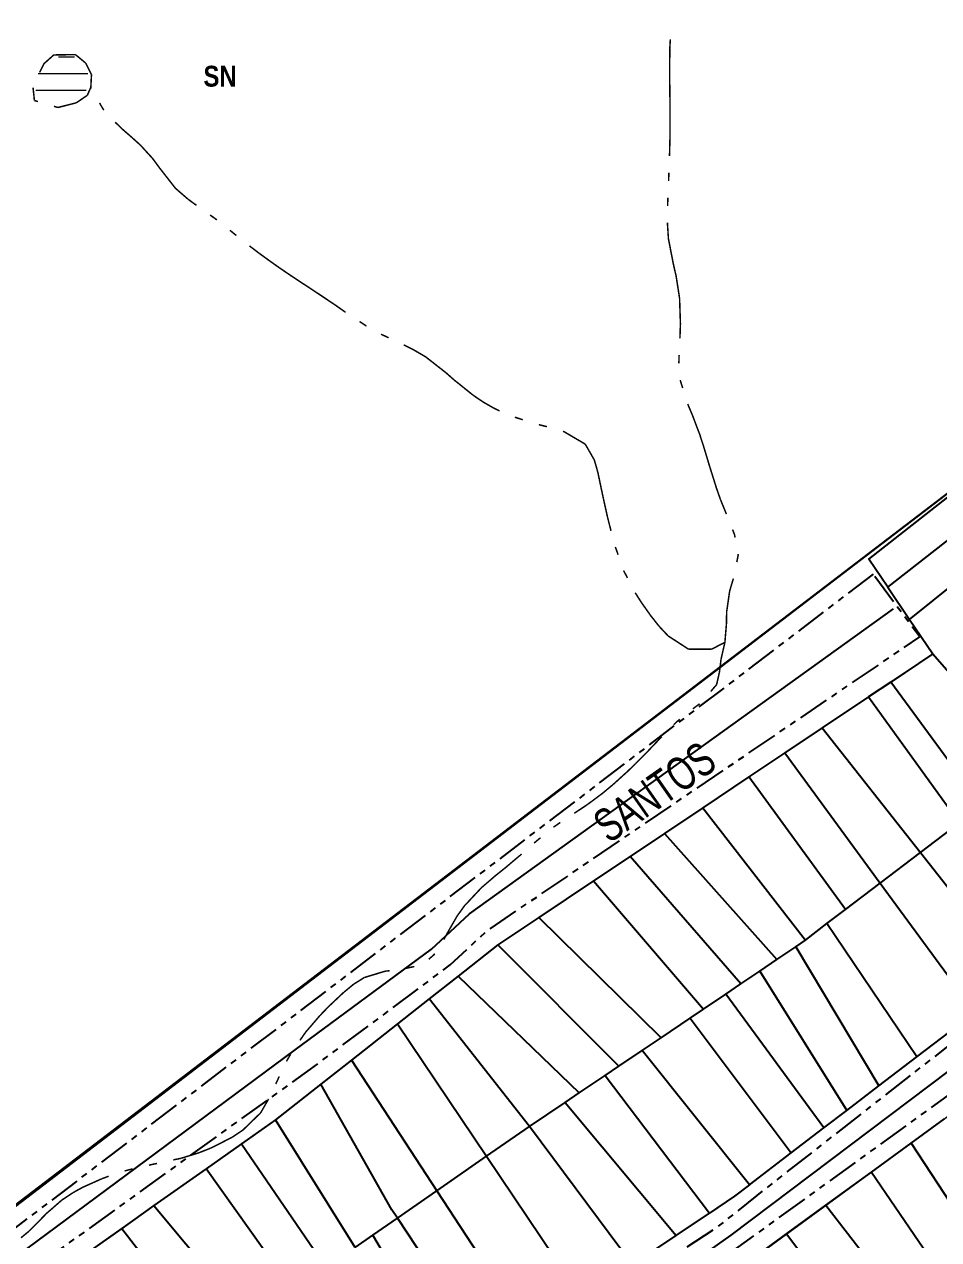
# Model space of a CAD drawing. Extents: x 204381 to 207261, y 4847713 to 4851061.
# Drawn here: x 206465.6 to 206575.2, y 4848756.9 to 4848902.5 of the extents above; entities that cross this region are included whole.
import ezdxf
from ezdxf.enums import TextEntityAlignment as Align

# ---------------------------------------------------------------- set-up
doc = ezdxf.new("R2010")
doc.units = 0
doc.header["$LTSCALE"] = 1.5
doc.header["$MEASUREMENT"] = 0
doc.linetypes.add('PHANTOMX2', pattern=[5, 2.5, -0.5, 0.5, -0.5, 0.5, -0.5])
for name, color, linetype in [('CD-MALHA-LOTES', 40, 'CONTINUOUS'), ('HD-HACH-HIDROG', 160, 'CONTINUOUS'), ('HD-LAGOS-INTER', 170, 'CONTINUOUS'), ('HD-VALAS-DRENOS', 170, 'CONTINUOUS'), ('RU-QUADRAS', 210, 'CONTINUOUS'), ('SV-EIXO-RUA-N-PAV', 6, 'CONTINUOUS'), ('SV-RUA-NAO-PAV-S-GUIA-C-GUIA', 7, 'PHANTOMX2'), ('SV-TXT-RUA-N-PAV-S-GUIA-C-GUIA', 7, 'CONTINUOUS'), ('Th_NmrPort', 7, 'CONTINUOUS')]:
    doc.layers.add(name, color=color, linetype=linetype)
doc.styles.add('ARIAL', font='ARIAL.TTF')
doc.styles.get("Standard").update_dxf_attribs({"font": 'swisscbo.ttf'})

# ---------------------------------------------------------------- blocks, each defined once
blk = doc.blocks.new('*X26')
at = {"layer": 'HD-HACH-HIDROG', "const_width": 0.13}
for points in [[(206469.695307, 4848898.602273), (206471.648208, 4848898.602293)], [(206467.242653, 4848896.602216), (206473.238229, 4848896.602276)], [(206466.979862, 4848894.60218), (206473.035612, 4848894.602241)]]:
    blk.add_lwpolyline(points, dxfattribs=at)
blk = doc.blocks.new('*X37')
at = {"layer": 'HD-HACH-HIDROG', "const_width": 0.13}
for points in [[(206469.695307, 4848898.602273), (206471.648208, 4848898.602293)], [(206467.242653, 4848896.602216), (206473.238229, 4848896.602276)], [(206466.979862, 4848894.60218), (206473.035612, 4848894.602241)]]:
    blk.add_lwpolyline(points, dxfattribs=at)

msp = doc.modelspace()

# ---------------------------------------------------------------- linework, layer by layer
at = {"layer": 'CD-MALHA-LOTES', "linetype": 'Continuous'}
msp.add_lwpolyline([(206582.61, 4848851.16), (206260.6, 4848604.85)], dxfattribs=at)
at = {"layer": 'CD-MALHA-LOTES'}
for points in [[(206569.1, 4848835.05), (206566.81, 4848838.43), (206580.01, 4848848.78), (206582.65, 4848845.64)], [(206569.1, 4848835.05), (206582.65, 4848845.64)], [(206571.71, 4848831.2), (206585.49, 4848842.25)], [(206569.1, 4848835.05), (206571.71, 4848831.2)], [(206571.71, 4848831.2), (206574.5, 4848827.07)], [(206574.5, 4848827.07), (206569.45, 4848823.69)], [(206574.5, 4848827.07), (206583.85, 4848816.35)], [(206569.45, 4848823.69), (206566.78, 4848821.91)], [(206580.37, 4848808.83), (206569.45, 4848823.69)], [(206566.78, 4848821.91), (206561.24, 4848818.2)], [(206566.78, 4848821.91), (206577.71, 4848806.81)], [(206561.24, 4848818.2), (206556.75, 4848815.19)], [(206561.24, 4848818.2), (206573.02, 4848803.25)], [(206556.75, 4848815.19), (206552.46, 4848812.32)], [(206556.75, 4848815.19), (206568.2, 4848799.59)], [(206552.46, 4848812.32), (206546.95, 4848808.63)], [(206564.04, 4848796.43), (206552.46, 4848812.32)], [(206546.95, 4848808.63), (206542.34, 4848805.54)], [(206546.95, 4848808.63), (206559.22, 4848792.77)], [(206573.02, 4848803.25), (206577.71, 4848806.81)], [(206542.34, 4848805.54), (206538.24, 4848802.8)], [(206542.34, 4848805.54), (206555.82, 4848790.42)], [(206568.2, 4848799.59), (206573.02, 4848803.25)], [(206573.02, 4848803.25), (206584.9, 4848788.18)], [(206538.24, 4848802.8), (206533.84, 4848799.86)], [(206551.5, 4848787.51), (206538.24, 4848802.8)], [(206533.84, 4848799.86), (206527.29, 4848795.47)], [(206533.84, 4848799.86), (206547.01, 4848784.48)], [(206564.04, 4848796.43), (206568.2, 4848799.59)], [(206568.2, 4848799.59), (206579.56, 4848784.1)], [(206561.81, 4848794.74), (206564.04, 4848796.43)], [(206527.29, 4848795.47), (206522.37, 4848792.18)], [(206541.93, 4848781.05), (206527.29, 4848795.47)], [(206559.22, 4848792.77), (206561.81, 4848794.74)], [(206572.58, 4848778.76), (206561.81, 4848794.74)], [(206522.37, 4848792.18), (206517.6, 4848788.43)], [(206522.37, 4848792.18), (206536.87, 4848777.64)], [(206555.82, 4848790.42), (206558.06, 4848791.94)], [(206558.06, 4848791.94), (206559.22, 4848792.77)], [(206558.06, 4848791.94), (206568.03, 4848775.29)], [(206553.77, 4848789.04), (206555.82, 4848790.42)], [(206551.5, 4848787.51), (206553.77, 4848789.04)], [(206553.77, 4848789.04), (206564.18, 4848772.34)], [(206517.6, 4848788.43), (206514.15, 4848785.71)], [(206517.6, 4848788.43), (206532.13, 4848774.44)], [(206549.71, 4848786.3), (206551.5, 4848787.51)], [(206514.15, 4848785.71), (206510.35, 4848782.72)], [(206526.17, 4848770.41), (206514.15, 4848785.71)], [(206547.01, 4848784.48), (206549.71, 4848786.3)], [(206561.44, 4848770.25), (206549.71, 4848786.3)], [(206545.4, 4848783.4), (206547.01, 4848784.48)], [(206510.35, 4848782.72), (206504.82, 4848778.38)], [(206510.35, 4848782.72), (206521.02, 4848766.85)], [(206541.93, 4848781.05), (206545.4, 4848783.4)], [(206545.4, 4848783.4), (206557.54, 4848767.27)], [(206572.58, 4848778.76), (206579.56, 4848784.1)], [(206539.65, 4848779.51), (206541.93, 4848781.05)], [(206504.82, 4848778.38), (206501.17, 4848775.51)], [(206504.82, 4848778.38), (206515.06, 4848762.72)], [(206536.87, 4848777.64), (206539.65, 4848779.51)], [(206552.51, 4848763.42), (206539.65, 4848779.51)], [(206568.03, 4848775.29), (206572.58, 4848778.76)], [(206535.23, 4848776.53), (206536.87, 4848777.64)], [(206501.17, 4848775.51), (206495.72, 4848771.22)], [(206510.33, 4848759.44), (206509.67, 4848760.43), (206501.17, 4848775.51)], [(206532.13, 4848774.44), (206535.23, 4848776.53)], [(206535.23, 4848776.53), (206547.73, 4848760.05)], [(206530.44, 4848773.3), (206532.13, 4848774.44)], [(206564.18, 4848772.34), (206568.03, 4848775.29)], [(206526.17, 4848770.41), (206530.44, 4848773.3)], [(206530.44, 4848773.3), (206543.73, 4848757.36)], [(206495.72, 4848771.22), (206491.63, 4848768.34)], [(206505.25, 4848755.92), (206495.72, 4848771.22)], [(206561.44, 4848770.25), (206564.18, 4848772.34)], [(206571.91, 4848768.43), (206575.9, 4848771.35)], [(206521.02, 4848766.85), (206526.17, 4848770.41)], [(206538.51, 4848753.86), (206526.17, 4848770.41)], [(206557.54, 4848767.27), (206561.44, 4848770.25)], [(206491.63, 4848768.34), (206487.41, 4848765.36)], [(206491.63, 4848768.34), (206501.79, 4848753.52)], [(206567.15, 4848764.96), (206571.91, 4848768.43)], [(206571.91, 4848768.43), (206582.99, 4848751.5)], [(206515.06, 4848762.72), (206521.02, 4848766.85)], [(206521.02, 4848766.85), (206532.48, 4848749.81)], [(206552.51, 4848763.42), (206557.54, 4848767.27)], [(206487.41, 4848765.36), (206481.15, 4848760.94)], [(206497.87, 4848750.65), (206487.41, 4848765.36)], [(206561.69, 4848760.98), (206567.15, 4848764.96)], [(206567.15, 4848764.96), (206578.48, 4848748.34)], [(206510.33, 4848759.44), (206515.06, 4848762.72)], [(206515.06, 4848762.72), (206526.24, 4848745.63)], [(206552.51, 4848763.42), (206550.72, 4848762.06), (206547.73, 4848760.05)], [(206481.15, 4848760.94), (206477.3, 4848758.21)], [(206481.15, 4848760.94), (206492.86, 4848746.93)], [(206556.98, 4848757.54), (206561.69, 4848760.98)], [(206561.69, 4848760.98), (206573.93, 4848745.14)], [(206507.4, 4848757.41), (206510.33, 4848759.44)], [(206510.33, 4848759.44), (206521.52, 4848742.45)], [(206543.73, 4848757.36), (206547.73, 4848760.05)], [(206477.3, 4848758.21), (206472.86, 4848755.08)], [(206477.3, 4848758.21), (206488.5, 4848743.69)], [(206505.25, 4848755.92), (206507.4, 4848757.41)], [(206517.73, 4848739.91), (206507.4, 4848757.41)], [(206538.51, 4848753.86), (206543.73, 4848757.36)], [(206551.14, 4848753.28), (206556.98, 4848757.54)], [(206556.98, 4848757.54), (206568.94, 4848741.71)]]:
    msp.add_lwpolyline(points, dxfattribs=at)
at = {"layer": 'HD-LAGOS-INTER', "const_width": 0.18, "flags": 128}
for points in [[(206467.96, 4848897.79), (206467.46, 4848896.75)], [(206467.96, 4848897.79), (206467.46, 4848896.75)], [(206468.59, 4848898.35), (206467.96, 4848897.79)], [(206468.59, 4848898.35), (206467.96, 4848897.79)], [(206469.15, 4848898.85), (206468.59, 4848898.35)], [(206469.15, 4848898.85), (206468.59, 4848898.35)], [(206469.4, 4848898.85), (206469.15, 4848898.85)], [(206469.4, 4848898.85), (206469.15, 4848898.85)], [(206471.74, 4848898.89), (206469.4, 4848898.85)], [(206471.74, 4848898.89), (206469.4, 4848898.85)], [(206472.25, 4848898.47), (206471.74, 4848898.89)], [(206472.25, 4848898.47), (206471.74, 4848898.89)], [(206472.96, 4848897.88), (206472.25, 4848898.47)], [(206472.96, 4848897.88), (206472.25, 4848898.47)], [(206473, 4848897.81), (206472.96, 4848897.88)], [(206473, 4848897.81), (206472.96, 4848897.88)], [(206473.67, 4848896.5), (206473, 4848897.81)], [(206473.67, 4848896.5), (206473, 4848897.81)], [(206473.64, 4848895.97), (206473.67, 4848896.5)], [(206473.64, 4848895.97), (206473.67, 4848896.5)], [(206466.66, 4848894.94), (206466.77, 4848893.94)], [(206466.66, 4848894.94), (206466.77, 4848893.94)], [(206473.42, 4848894.59), (206473.59, 4848894.98)], [(206473.42, 4848894.59), (206473.59, 4848894.98)], [(206473.59, 4848894.98), (206473.64, 4848895.97)], [(206473.59, 4848894.98), (206473.64, 4848895.97)], [(206466.77, 4848893.94), (206466.82, 4848893.39)], [(206466.77, 4848893.94), (206466.82, 4848893.39)], [(206466.82, 4848893.39), (206467.25, 4848893.26)], [(206466.82, 4848893.39), (206467.25, 4848893.26)], [(206471.85, 4848893.11), (206472.86, 4848893.8)], [(206471.85, 4848893.11), (206472.86, 4848893.8)], [(206472.86, 4848893.8), (206473.17, 4848894.01)], [(206472.86, 4848893.8), (206473.17, 4848894.01)], [(206473.17, 4848894.01), (206473.42, 4848894.59)], [(206473.17, 4848894.01), (206473.42, 4848894.59)], [(206469.17, 4848892.69), (206469.65, 4848892.55)], [(206469.17, 4848892.69), (206469.65, 4848892.55)], [(206469.65, 4848892.55), (206471.1, 4848892.92)], [(206469.65, 4848892.55), (206471.1, 4848892.92)], [(206471.1, 4848892.92), (206471.85, 4848893.11)], [(206471.1, 4848892.92), (206471.85, 4848893.11)]]:
    msp.add_lwpolyline(points, dxfattribs=at)
at = {"layer": 'HD-VALAS-DRENOS', "const_width": 0.18, "flags": 128}
for points in [[(206543.04, 4848900.72), (206542.98, 4848899.72)], [(206543.04, 4848900.72), (206542.98, 4848899.72)], [(206542.98, 4848899.58), (206542.95, 4848896.73)], [(206542.98, 4848899.58), (206542.95, 4848896.73)], [(206542.98, 4848899.72), (206542.98, 4848899.58)], [(206542.98, 4848899.72), (206542.98, 4848899.58)], [(206542.95, 4848896.73), (206542.95, 4848896.65)], [(206542.95, 4848896.73), (206542.95, 4848896.65)], [(206542.95, 4848896.65), (206542.99, 4848893.73)], [(206542.95, 4848896.65), (206542.99, 4848893.73)], [(206473.64, 4848894.82), (206473.59, 4848894.98)], [(206473.64, 4848894.82), (206473.59, 4848894.98)], [(206542.99, 4848893.73), (206542.99, 4848893.65)], [(206542.99, 4848893.73), (206542.99, 4848893.65)], [(206542.99, 4848893.65), (206543, 4848891.73)], [(206542.99, 4848893.65), (206543, 4848891.73)], [(206475.14, 4848892.23), (206474.63, 4848893.09)], [(206475.14, 4848892.23), (206474.63, 4848893.09)], [(206477.3, 4848890.01), (206476.51, 4848890.79)], [(206477.3, 4848890.01), (206476.51, 4848890.79)], [(206543, 4848891.73), (206543.01, 4848891.39)], [(206543, 4848891.73), (206543.01, 4848891.39)], [(206543.01, 4848891.39), (206543, 4848890.73)], [(206543.01, 4848891.39), (206543, 4848890.73)], [(206543, 4848890.73), (206543, 4848889.89)], [(206543, 4848890.73), (206543, 4848889.89)], [(206477.98, 4848889.42), (206477.3, 4848890.01)], [(206477.98, 4848889.42), (206477.3, 4848890.01)], [(206478.44, 4848889.02), (206477.98, 4848889.42)], [(206478.44, 4848889.02), (206477.98, 4848889.42)], [(206478.73, 4848888.76), (206478.44, 4848889.02)], [(206478.73, 4848888.76), (206478.44, 4848889.02)], [(206543, 4848889.89), (206542.99, 4848888.73)], [(206543, 4848889.89), (206542.99, 4848888.73)], [(206479.55, 4848888.02), (206478.73, 4848888.76)], [(206479.55, 4848888.02), (206478.73, 4848888.76)], [(206480.15, 4848887.36), (206479.55, 4848888.02)], [(206480.15, 4848887.36), (206479.55, 4848888.02)], [(206542.98, 4848888.39), (206542.94, 4848886.73)], [(206542.98, 4848888.39), (206542.94, 4848886.73)], [(206542.99, 4848888.73), (206542.98, 4848888.39)], [(206542.99, 4848888.73), (206542.98, 4848888.39)], [(206480.98, 4848886.45), (206480.15, 4848887.36)], [(206480.98, 4848886.45), (206480.15, 4848887.36)], [(206481.44, 4848885.83), (206480.98, 4848886.45)], [(206481.44, 4848885.83), (206480.98, 4848886.45)], [(206481.87, 4848885.24), (206481.44, 4848885.83)], [(206481.87, 4848885.24), (206481.44, 4848885.83)], [(206482.04, 4848885.03), (206481.87, 4848885.24)], [(206482.04, 4848885.03), (206481.87, 4848885.24)], [(206483.72, 4848882.88), (206482.04, 4848885.03)], [(206483.72, 4848882.88), (206482.04, 4848885.03)], [(206542.87, 4848884.73), (206542.83, 4848883.73)], [(206542.87, 4848884.73), (206542.83, 4848883.73)], [(206483.92, 4848882.7), (206483.72, 4848882.88)], [(206483.92, 4848882.7), (206483.72, 4848882.88)], [(206485.26, 4848881.54), (206483.92, 4848882.7)], [(206485.26, 4848881.54), (206483.92, 4848882.7)], [(206542.75, 4848881.73), (206542.71, 4848880.73)], [(206542.75, 4848881.73), (206542.71, 4848880.73)], [(206485.44, 4848881.41), (206485.26, 4848881.54)], [(206485.44, 4848881.41), (206485.26, 4848881.54)], [(206486.25, 4848880.82), (206485.44, 4848881.41)], [(206486.25, 4848880.82), (206485.44, 4848881.41)], [(206488.37, 4848879.32), (206487.88, 4848879.66)], [(206488.37, 4848879.32), (206487.88, 4848879.66)], [(206488.69, 4848879.07), (206488.37, 4848879.32)], [(206488.69, 4848879.07), (206488.37, 4848879.32)], [(206491.03, 4848877.2), (206490.26, 4848877.83)], [(206491.03, 4848877.2), (206490.26, 4848877.83)], [(206542.69, 4848878.73), (206542.75, 4848877.73)], [(206542.69, 4848878.73), (206542.75, 4848877.73)], [(206542.75, 4848877.73), (206542.81, 4848876.83)], [(206542.75, 4848877.73), (206542.81, 4848876.83)], [(206493.73, 4848875.1), (206492.6, 4848875.96)], [(206493.73, 4848875.1), (206492.6, 4848875.96)], [(206542.81, 4848876.83), (206543.21, 4848874.77)], [(206542.81, 4848876.83), (206543.21, 4848874.77)], [(206494.2, 4848874.76), (206493.73, 4848875.1)], [(206494.2, 4848874.76), (206493.73, 4848875.1)], [(206494.94, 4848874.22), (206494.2, 4848874.76)], [(206494.94, 4848874.22), (206494.2, 4848874.76)], [(206543.21, 4848874.77), (206543.38, 4848873.89)], [(206543.21, 4848874.77), (206543.38, 4848873.89)], [(206495.01, 4848874.17), (206494.94, 4848874.22)], [(206495.01, 4848874.17), (206494.94, 4848874.22)], [(206496.17, 4848873.35), (206495.01, 4848874.17)], [(206496.17, 4848873.35), (206495.01, 4848874.17)], [(206496.65, 4848873.02), (206496.17, 4848873.35)], [(206496.65, 4848873.02), (206496.17, 4848873.35)], [(206497.62, 4848872.36), (206496.65, 4848873.02)], [(206497.62, 4848872.36), (206496.65, 4848873.02)], [(206543.38, 4848873.89), (206543.62, 4848872.82)], [(206543.38, 4848873.89), (206543.62, 4848872.82)], [(206498.31, 4848871.91), (206497.62, 4848872.36)], [(206498.31, 4848871.91), (206497.62, 4848872.36)], [(206498.87, 4848871.53), (206498.31, 4848871.91)], [(206498.87, 4848871.53), (206498.31, 4848871.91)], [(206499.14, 4848871.36), (206498.87, 4848871.53)], [(206499.14, 4848871.36), (206498.87, 4848871.53)], [(206543.62, 4848872.82), (206543.72, 4848872.42)], [(206543.62, 4848872.82), (206543.72, 4848872.42)], [(206543.72, 4848872.42), (206544.12, 4848869.86)], [(206543.72, 4848872.42), (206544.12, 4848869.86)], [(206501.38, 4848869.88), (206499.14, 4848871.36)], [(206501.38, 4848869.88), (206499.14, 4848871.36)], [(206501.65, 4848869.7), (206501.38, 4848869.88)], [(206501.65, 4848869.7), (206501.38, 4848869.88)], [(206502.85, 4848868.89), (206501.65, 4848869.7)], [(206502.85, 4848868.89), (206501.65, 4848869.7)], [(206503.3, 4848868.58), (206502.85, 4848868.89)], [(206503.3, 4848868.58), (206502.85, 4848868.89)], [(206504.08, 4848868.03), (206503.3, 4848868.58)], [(206504.08, 4848868.03), (206503.3, 4848868.58)], [(206544.12, 4848869.86), (206544.15, 4848869.65)], [(206544.12, 4848869.86), (206544.15, 4848869.65)], [(206544.15, 4848869.65), (206544.24, 4848866.86)], [(206544.15, 4848869.65), (206544.24, 4848866.86)], [(206504.12, 4848868.01), (206504.08, 4848868.03)], [(206504.12, 4848868.01), (206504.08, 4848868.03)], [(206506.58, 4848866.38), (206505.79, 4848866.9)], [(206506.58, 4848866.38), (206505.79, 4848866.9)], [(206506.62, 4848866.36), (206506.58, 4848866.38)], [(206506.62, 4848866.36), (206506.58, 4848866.38)], [(206544.22, 4848865.86), (206544.2, 4848865.14)], [(206544.22, 4848865.86), (206544.2, 4848865.14)], [(206544.25, 4848866.65), (206544.22, 4848865.86)], [(206544.25, 4848866.65), (206544.22, 4848865.86)], [(206544.24, 4848866.86), (206544.25, 4848866.65)], [(206544.24, 4848866.86), (206544.25, 4848866.65)], [(206509.27, 4848864.95), (206508.37, 4848865.38)], [(206509.27, 4848864.95), (206508.37, 4848865.38)], [(206544.2, 4848865.14), (206544.18, 4848864.87)], [(206544.2, 4848865.14), (206544.18, 4848864.87)], [(206512.25, 4848863.52), (206511.08, 4848864.1)], [(206512.25, 4848863.52), (206511.08, 4848864.1)], [(206512.85, 4848863.17), (206512.25, 4848863.52)], [(206512.85, 4848863.17), (206512.25, 4848863.52)], [(206513.72, 4848862.66), (206512.85, 4848863.17)], [(206513.72, 4848862.66), (206512.85, 4848863.17)], [(206544.09, 4848862.87), (206544.06, 4848861.87)], [(206544.09, 4848862.87), (206544.06, 4848861.87)], [(206514.5, 4848862.05), (206513.72, 4848862.66)], [(206514.5, 4848862.05), (206513.72, 4848862.66)], [(206516.07, 4848860.82), (206514.5, 4848862.05)], [(206516.07, 4848860.82), (206514.5, 4848862.05)], [(206516.08, 4848860.82), (206516.07, 4848860.82)], [(206516.08, 4848860.82), (206516.07, 4848860.82)], [(206517.2, 4848859.83), (206516.08, 4848860.82)], [(206517.2, 4848859.83), (206516.08, 4848860.82)], [(206517.6, 4848859.52), (206517.2, 4848859.83)], [(206517.6, 4848859.52), (206517.2, 4848859.83)], [(206544.23, 4848859.88), (206544.23, 4848859.85)], [(206544.23, 4848859.88), (206544.23, 4848859.85)], [(206544.23, 4848859.85), (206544.52, 4848858.92)], [(206544.23, 4848859.85), (206544.52, 4848858.92)], [(206519.37, 4848858.09), (206517.6, 4848859.52)], [(206519.37, 4848858.09), (206517.6, 4848859.52)], [(206519.97, 4848857.68), (206519.37, 4848858.09)], [(206519.97, 4848857.68), (206519.37, 4848858.09)], [(206520.63, 4848857.24), (206519.97, 4848857.68)], [(206520.63, 4848857.24), (206519.97, 4848857.68)], [(206520.81, 4848857.13), (206520.63, 4848857.24)], [(206520.81, 4848857.13), (206520.63, 4848857.24)], [(206521.93, 4848856.49), (206520.81, 4848857.13)], [(206521.93, 4848856.49), (206520.81, 4848857.13)], [(206545.12, 4848857.01), (206545.12, 4848857.01)], [(206545.12, 4848857.01), (206545.51, 4848856.09)], [(206545.12, 4848857.01), (206545.12, 4848857.01)], [(206545.12, 4848857.01), (206545.51, 4848856.09)], [(206522.57, 4848856.19), (206521.93, 4848856.49)], [(206522.57, 4848856.19), (206521.93, 4848856.49)], [(206545.51, 4848856.09), (206545.71, 4848855.61)], [(206545.51, 4848856.09), (206545.71, 4848855.61)], [(206545.71, 4848855.61), (206546.23, 4848854.23)], [(206545.71, 4848855.61), (206546.23, 4848854.23)], [(206525.36, 4848855.12), (206524.41, 4848855.43)], [(206525.36, 4848855.12), (206524.41, 4848855.43)], [(206528.25, 4848854.29), (206527.28, 4848854.54)], [(206528.25, 4848854.29), (206527.28, 4848854.54)], [(206546.23, 4848854.23), (206546.55, 4848853.4)], [(206546.23, 4848854.23), (206546.55, 4848853.4)], [(206530.31, 4848853.69), (206530.17, 4848853.73)], [(206530.31, 4848853.69), (206530.17, 4848853.73)], [(206531.04, 4848853.26), (206530.31, 4848853.69)], [(206531.04, 4848853.26), (206530.31, 4848853.69)], [(206532.83, 4848852.21), (206531.04, 4848853.26)], [(206532.83, 4848852.21), (206531.04, 4848853.26)], [(206546.55, 4848853.4), (206546.89, 4848852.34)], [(206546.55, 4848853.4), (206546.89, 4848852.34)], [(206533.3, 4848851.41), (206532.83, 4848852.21)], [(206533.3, 4848851.41), (206532.83, 4848852.21)], [(206533.92, 4848850.32), (206533.3, 4848851.41)], [(206533.92, 4848850.32), (206533.3, 4848851.41)], [(206546.89, 4848852.34), (206547.01, 4848851.98)], [(206546.89, 4848852.34), (206547.01, 4848851.98)], [(206547.01, 4848851.98), (206547.48, 4848850.43)], [(206547.01, 4848851.98), (206547.48, 4848850.43)], [(206534.13, 4848849.61), (206533.92, 4848850.32)], [(206534.13, 4848849.61), (206533.92, 4848850.32)], [(206547.48, 4848850.43), (206547.67, 4848849.79)], [(206547.48, 4848850.43), (206547.67, 4848849.79)], [(206547.67, 4848849.79), (206548.37, 4848847.56)], [(206547.67, 4848849.79), (206548.37, 4848847.56)], [(206534.35, 4848848.83), (206534.13, 4848849.61)], [(206534.35, 4848848.83), (206534.13, 4848849.61)], [(206534.39, 4848848.64), (206534.35, 4848848.83)], [(206534.39, 4848848.64), (206534.35, 4848848.83)], [(206534.83, 4848846.55), (206534.39, 4848848.64)], [(206534.83, 4848846.55), (206534.39, 4848848.64)], [(206548.37, 4848847.56), (206548.56, 4848846.95)], [(206548.37, 4848847.56), (206548.56, 4848846.95)], [(206548.56, 4848846.95), (206549.01, 4848845.67)], [(206548.56, 4848846.95), (206549.01, 4848845.67)], [(206535.01, 4848845.71), (206534.83, 4848846.55)], [(206535.01, 4848845.71), (206534.83, 4848846.55)], [(206535.47, 4848843.63), (206535.01, 4848845.71)], [(206535.47, 4848843.63), (206535.01, 4848845.71)], [(206549.01, 4848845.67), (206549.06, 4848845.53)], [(206549.01, 4848845.67), (206549.06, 4848845.53)], [(206549.06, 4848845.53), (206549.76, 4848843.81)], [(206549.06, 4848845.53), (206549.76, 4848843.81)], [(206535.68, 4848842.78), (206535.47, 4848843.63)], [(206535.68, 4848842.78), (206535.47, 4848843.63)], [(206535.93, 4848841.81), (206535.68, 4848842.78)], [(206535.93, 4848841.81), (206535.68, 4848842.78)], [(206550.5, 4848841.96), (206550.74, 4848841.34)], [(206550.5, 4848841.96), (206550.74, 4848841.34)], [(206550.74, 4848841.34), (206550.8, 4848841.01)], [(206550.74, 4848841.34), (206550.8, 4848841.01)], [(206536.47, 4848839.83), (206536.45, 4848839.88)], [(206536.47, 4848839.83), (206536.45, 4848839.88)], [(206536.78, 4848838.94), (206536.47, 4848839.83)], [(206536.78, 4848838.94), (206536.47, 4848839.83)], [(206551.18, 4848838.97), (206551, 4848838.06)], [(206551.18, 4848838.97), (206551, 4848838.06)], [(206551.17, 4848839.04), (206551.18, 4848838.97)], [(206551.17, 4848839.04), (206551.18, 4848838.97)], [(206537.47, 4848837), (206537.45, 4848837.06)], [(206537.47, 4848837), (206537.45, 4848837.06)], [(206537.9, 4848836.16), (206537.47, 4848837)], [(206537.9, 4848836.16), (206537.47, 4848837)], [(206550.31, 4848835.14), (206550.15, 4848834.6)], [(206550.31, 4848835.14), (206550.15, 4848834.6)], [(206550.59, 4848836.07), (206550.31, 4848835.14)], [(206550.59, 4848836.07), (206550.31, 4848835.14)], [(206550.6, 4848836.1), (206550.59, 4848836.07)], [(206550.6, 4848836.1), (206550.59, 4848836.07)], [(206539.58, 4848833.21), (206538.83, 4848834.39)], [(206539.58, 4848833.21), (206538.83, 4848834.39)], [(206550.15, 4848834.6), (206549.8, 4848832.19)], [(206550.15, 4848834.6), (206549.8, 4848832.19)], [(206539.93, 4848832.72), (206539.58, 4848833.21)], [(206539.93, 4848832.72), (206539.58, 4848833.21)], [(206540.72, 4848831.6), (206539.93, 4848832.72)], [(206540.72, 4848831.6), (206539.93, 4848832.72)], [(206549.8, 4848832.19), (206549.79, 4848832.12)], [(206549.8, 4848832.19), (206549.79, 4848832.12)], [(206541.11, 4848831.11), (206540.72, 4848831.6)], [(206541.11, 4848831.11), (206540.72, 4848831.6)], [(206541.71, 4848830.35), (206541.11, 4848831.11)], [(206541.71, 4848830.35), (206541.11, 4848831.11)], [(206549.77, 4848831.19), (206549.76, 4848830.62)], [(206549.77, 4848831.19), (206549.76, 4848830.62)], [(206549.79, 4848832.12), (206549.77, 4848831.19)], [(206549.79, 4848832.12), (206549.77, 4848831.19)], [(206541.73, 4848830.33), (206541.71, 4848830.35)], [(206541.73, 4848830.33), (206541.71, 4848830.35)], [(206542.78, 4848829.21), (206541.73, 4848830.33)], [(206542.78, 4848829.21), (206541.73, 4848830.33)], [(206549.76, 4848830.62), (206549.64, 4848829.2)], [(206549.76, 4848830.62), (206549.64, 4848829.2)], [(206543.17, 4848828.96), (206542.78, 4848829.21)], [(206543.17, 4848828.96), (206542.78, 4848829.21)], [(206545.2, 4848827.64), (206543.17, 4848828.96)], [(206545.2, 4848827.64), (206543.17, 4848828.96)], [(206548.69, 4848827.99), (206548, 4848827.63)], [(206548.69, 4848827.99), (206548, 4848827.63)], [(206549.58, 4848828.45), (206548.69, 4848827.99)], [(206549.58, 4848828.45), (206548.69, 4848827.99)], [(206549.58, 4848828.45), (206549.3, 4848827.23)], [(206549.58, 4848828.45), (206549.3, 4848827.23)], [(206549.64, 4848829.2), (206549.58, 4848828.45)], [(206549.64, 4848829.2), (206549.58, 4848828.45)], [(206545.78, 4848827.63), (206545.2, 4848827.64)], [(206545.78, 4848827.63), (206545.2, 4848827.64)], [(206548, 4848827.63), (206545.78, 4848827.63)], [(206548, 4848827.63), (206545.78, 4848827.63)], [(206549.12, 4848826.44), (206548.97, 4848825.26)], [(206549.12, 4848826.44), (206548.97, 4848825.26)], [(206549.3, 4848827.23), (206549.12, 4848826.44)], [(206549.3, 4848827.23), (206549.12, 4848826.44)], [(206548.93, 4848824.91), (206548.79, 4848824.28)], [(206548.93, 4848824.91), (206548.79, 4848824.28)], [(206548.97, 4848825.26), (206548.93, 4848824.91)], [(206548.97, 4848825.26), (206548.93, 4848824.91)], [(206548.79, 4848824.28), (206548.58, 4848823.37)], [(206548.79, 4848824.28), (206548.58, 4848823.37)], [(206548.58, 4848823.37), (206547.88, 4848822.56)], [(206548.58, 4848823.37), (206547.88, 4848822.56)], [(206546.55, 4848821.08), (206545.74, 4848820.48)], [(206546.55, 4848821.08), (206545.74, 4848820.48)], [(206544.18, 4848819.23), (206543.78, 4848818.9)], [(206544.18, 4848819.23), (206543.78, 4848818.9)], [(206543.78, 4848818.9), (206543.44, 4848818.56)], [(206543.78, 4848818.9), (206543.44, 4848818.56)], [(206541.67, 4848816.79), (206539.95, 4848814.98)], [(206541.67, 4848816.79), (206539.95, 4848814.98)], [(206542.03, 4848817.15), (206541.67, 4848816.79)], [(206542.03, 4848817.15), (206541.67, 4848816.79)], [(206539.94, 4848814.97), (206539.24, 4848814.28)], [(206539.94, 4848814.97), (206539.24, 4848814.28)], [(206539.95, 4848814.98), (206539.94, 4848814.97)], [(206539.95, 4848814.98), (206539.94, 4848814.97)], [(206538.88, 4848813.91), (206537.81, 4848812.88)], [(206538.88, 4848813.91), (206537.81, 4848812.88)], [(206539.24, 4848814.28), (206538.88, 4848813.91)], [(206539.24, 4848814.28), (206538.88, 4848813.91)], [(206537.79, 4848812.87), (206536.33, 4848811.54)], [(206537.79, 4848812.87), (206536.33, 4848811.54)], [(206537.81, 4848812.88), (206537.79, 4848812.87)], [(206537.81, 4848812.88), (206537.79, 4848812.87)], [(206534.92, 4848810.36), (206533.19, 4848809.07)], [(206534.92, 4848810.36), (206533.19, 4848809.07)], [(206535.56, 4848810.89), (206534.92, 4848810.36)], [(206535.56, 4848810.89), (206534.92, 4848810.36)], [(206536.07, 4848811.32), (206535.56, 4848810.89)], [(206536.07, 4848811.32), (206535.56, 4848810.89)], [(206536.33, 4848811.54), (206536.07, 4848811.32)], [(206536.33, 4848811.54), (206536.07, 4848811.32)], [(206533.06, 4848808.98), (206532.36, 4848808.51)], [(206533.06, 4848808.98), (206532.36, 4848808.51)], [(206533.19, 4848809.07), (206533.06, 4848808.98)], [(206533.19, 4848809.07), (206533.06, 4848808.98)], [(206531.81, 4848808.15), (206531.52, 4848807.96)], [(206531.81, 4848808.15), (206531.52, 4848807.96)], [(206532.36, 4848808.51), (206531.81, 4848808.15)], [(206532.36, 4848808.51), (206531.81, 4848808.15)], [(206529.85, 4848806.86), (206529.03, 4848806.29)], [(206529.85, 4848806.86), (206529.03, 4848806.29)], [(206527.48, 4848805.03), (206526.71, 4848804.39)], [(206527.48, 4848805.03), (206526.71, 4848804.39)], [(206525.21, 4848803.07), (206523.68, 4848801.78)], [(206525.21, 4848803.07), (206523.68, 4848801.78)], [(206523.68, 4848801.78), (206523.28, 4848801.44)], [(206523.68, 4848801.78), (206523.28, 4848801.44)], [(206522.1, 4848800.5), (206520.61, 4848799.22)], [(206522.1, 4848800.5), (206520.61, 4848799.22)], [(206522.13, 4848800.52), (206522.1, 4848800.5)], [(206522.13, 4848800.52), (206522.1, 4848800.5)], [(206523.28, 4848801.44), (206522.13, 4848800.52)], [(206523.28, 4848801.44), (206522.13, 4848800.52)], [(206520.41, 4848799.05), (206518.54, 4848797.05)], [(206520.41, 4848799.05), (206518.54, 4848797.05)], [(206520.61, 4848799.22), (206520.41, 4848799.05)], [(206520.61, 4848799.22), (206520.41, 4848799.05)], [(206517.93, 4848796.26), (206517.49, 4848795.65)], [(206517.93, 4848796.26), (206517.49, 4848795.65)], [(206518.38, 4848796.89), (206517.93, 4848796.26)], [(206518.38, 4848796.89), (206517.93, 4848796.26)], [(206518.54, 4848797.05), (206518.38, 4848796.89)], [(206518.54, 4848797.05), (206518.38, 4848796.89)], [(206517.49, 4848795.65), (206516.37, 4848793.7)], [(206517.49, 4848795.65), (206516.37, 4848793.7)], [(206516.36, 4848793.68), (206515.89, 4848792.82)], [(206516.36, 4848793.68), (206515.89, 4848792.82)], [(206516.37, 4848793.7), (206516.36, 4848793.68)], [(206516.37, 4848793.7), (206516.36, 4848793.68)], [(206514.73, 4848791.02), (206514.08, 4848790.46)], [(206514.73, 4848791.02), (206514.08, 4848790.46)], [(206514.81, 4848791.14), (206514.73, 4848791.02)], [(206514.81, 4848791.14), (206514.73, 4848791.02)], [(206508.88, 4848789.04), (206506.51, 4848788.32)], [(206508.88, 4848789.04), (206506.51, 4848788.32)], [(206509.4, 4848789.09), (206508.88, 4848789.04)], [(206509.4, 4848789.09), (206508.88, 4848789.04)], [(206512.35, 4848789.59), (206511.37, 4848789.38)], [(206512.35, 4848789.59), (206511.37, 4848789.38)], [(206505.09, 4848787.48), (206504.05, 4848786.62)], [(206505.09, 4848787.48), (206504.05, 4848786.62)], [(206505.64, 4848787.82), (206505.09, 4848787.48)], [(206505.64, 4848787.82), (206505.09, 4848787.48)], [(206506.37, 4848788.28), (206505.64, 4848787.82)], [(206506.37, 4848788.28), (206505.64, 4848787.82)], [(206506.51, 4848788.32), (206506.37, 4848788.28)], [(206506.51, 4848788.32), (206506.37, 4848788.28)], [(206503.91, 4848786.51), (206502.58, 4848785.26)], [(206503.91, 4848786.51), (206502.58, 4848785.26)], [(206504.05, 4848786.62), (206503.91, 4848786.51)], [(206504.05, 4848786.62), (206503.91, 4848786.51)], [(206502.12, 4848784.83), (206501.17, 4848783.85)], [(206502.12, 4848784.83), (206501.17, 4848783.85)], [(206502.58, 4848785.26), (206502.12, 4848784.83)], [(206502.58, 4848785.26), (206502.12, 4848784.83)], [(206501.08, 4848783.76), (206499.86, 4848782.34)], [(206501.08, 4848783.76), (206499.86, 4848782.34)], [(206501.17, 4848783.85), (206501.08, 4848783.76)], [(206501.17, 4848783.85), (206501.08, 4848783.76)], [(206499.35, 4848781.75), (206498.65, 4848780.74)], [(206499.35, 4848781.75), (206498.65, 4848780.74)], [(206499.86, 4848782.34), (206499.35, 4848781.75)], [(206499.86, 4848782.34), (206499.35, 4848781.75)], [(206497.53, 4848779.09), (206497.03, 4848778.22)], [(206497.53, 4848779.09), (206497.03, 4848778.22)], [(206496.17, 4848776.42), (206495.75, 4848775.51)], [(206496.17, 4848776.42), (206495.75, 4848775.51)], [(206494.39, 4848772.84), (206493.94, 4848772.06)], [(206494.39, 4848772.84), (206493.94, 4848772.06)], [(206494.89, 4848773.71), (206494.39, 4848772.84)], [(206494.89, 4848773.71), (206494.39, 4848772.84)], [(206493.94, 4848772.06), (206492.44, 4848770.6)], [(206493.94, 4848772.06), (206492.44, 4848770.6)], [(206491.8, 4848769.98), (206490.87, 4848769.36)], [(206491.8, 4848769.98), (206490.87, 4848769.36)], [(206492.44, 4848770.6), (206491.8, 4848769.98)], [(206492.44, 4848770.6), (206491.8, 4848769.98)], [(206490.53, 4848769.13), (206488.22, 4848767.96)], [(206490.53, 4848769.13), (206488.22, 4848767.96)], [(206490.87, 4848769.36), (206490.53, 4848769.13)], [(206490.87, 4848769.36), (206490.53, 4848769.13)], [(206484.4, 4848766.61), (206483.48, 4848766.42)], [(206484.4, 4848766.61), (206483.48, 4848766.42)], [(206484.46, 4848766.63), (206484.4, 4848766.61)], [(206484.46, 4848766.63), (206484.4, 4848766.61)], [(206486.54, 4848767.27), (206484.46, 4848766.63)], [(206486.54, 4848767.27), (206484.46, 4848766.63)], [(206487.3, 4848767.57), (206486.54, 4848767.27)], [(206487.3, 4848767.57), (206486.54, 4848767.27)], [(206487.94, 4848767.82), (206487.3, 4848767.57)], [(206487.94, 4848767.82), (206487.3, 4848767.57)], [(206488.22, 4848767.96), (206487.94, 4848767.82)], [(206488.22, 4848767.96), (206487.94, 4848767.82)], [(206478.6, 4848765.34), (206477.77, 4848765.13)], [(206478.6, 4848765.34), (206477.77, 4848765.13)], [(206481.47, 4848765.98), (206480.55, 4848765.79)], [(206481.47, 4848765.98), (206480.55, 4848765.79)], [(206481.53, 4848765.99), (206481.47, 4848765.98)], [(206481.53, 4848765.99), (206481.47, 4848765.98)], [(206474.93, 4848764.17), (206472.97, 4848763.29)], [(206474.93, 4848764.17), (206472.97, 4848763.29)], [(206475.73, 4848764.46), (206474.93, 4848764.17)], [(206475.73, 4848764.46), (206474.93, 4848764.17)], [(206477.77, 4848765.13), (206477.63, 4848765.09)], [(206477.77, 4848765.13), (206477.63, 4848765.09)], [(206471.37, 4848762.44), (206470.38, 4848761.78)], [(206471.37, 4848762.44), (206470.38, 4848761.78)], [(206472.08, 4848762.84), (206471.37, 4848762.44)], [(206472.08, 4848762.84), (206471.37, 4848762.44)], [(206472.69, 4848763.17), (206472.08, 4848762.84)], [(206472.69, 4848763.17), (206472.08, 4848762.84)], [(206472.97, 4848763.29), (206472.69, 4848763.17)], [(206472.97, 4848763.29), (206472.69, 4848763.17)], [(206470.12, 4848761.61), (206468.85, 4848760.5)], [(206470.12, 4848761.61), (206468.85, 4848760.5)], [(206470.38, 4848761.78), (206470.12, 4848761.61)], [(206470.38, 4848761.78), (206470.12, 4848761.61)], [(206468.26, 4848759.99), (206467.41, 4848759.11)], [(206468.26, 4848759.99), (206467.41, 4848759.11)], [(206468.85, 4848760.5), (206468.26, 4848759.99)], [(206468.85, 4848760.5), (206468.26, 4848759.99)], [(206466.71, 4848758.4), (206466.15, 4848757.85)], [(206466.71, 4848758.4), (206466.15, 4848757.85)], [(206467.22, 4848758.91), (206466.71, 4848758.4)], [(206467.22, 4848758.91), (206466.71, 4848758.4)], [(206467.41, 4848759.11), (206467.22, 4848758.91)], [(206467.41, 4848759.11), (206467.22, 4848758.91)], [(206466.15, 4848757.85), (206465.22, 4848757.08)], [(206466.15, 4848757.85), (206465.22, 4848757.08)]]:
    msp.add_lwpolyline(points, dxfattribs=at)
at = {"layer": 'RU-QUADRAS', "color": 6, "linetype": 'Continuous', "const_width": 0.18}
msp.add_lwpolyline([(206078.24, 4848717.76), (206475.42, 4849014.46), (206417.81, 4849091.91), (206419.44, 4849093.11), (206404.99, 4849112.03), (206362.52, 4849169.9), (206544.01, 4849307.07), (206619.63, 4849365.27), (206627.96, 4849358.57), (206740.48, 4849440.55), (207019.3, 4849112), (207042.89, 4849083.24), (206955.47, 4849014.03), (206652.76, 4848779.96), (206598.07, 4848862.99), (206198.17, 4848557.67), (206165.15, 4848596.22), (206110.41, 4848671.74)], close=True, dxfattribs=at)
msp.add_lwpolyline([(206444.53, 4848732.07), (206470.65, 4848753.52), (206495.72, 4848771.22), (206522.37, 4848792.18), (206574.5, 4848827.07), (206566.81, 4848838.43), (206580.01, 4848848.78), (206616.27, 4848805.53), (206602.07, 4848796.02), (206599.01, 4848798.96), (206550.72, 4848762.06), (206517.73, 4848739.91), (206476.46, 4848709.35), (206461.09, 4848700.17)], dxfattribs=at)
msp.add_lwpolyline([(206491.96, 4848710.02), (206589.84, 4848781.52), (206617.11, 4848802.44), (206644.91, 4848768.85, 0.007882), (206561.17, 4848703.36), (206521.37, 4848673.87), (206508.44, 4848691.96)], format="xyb", close=True, dxfattribs=at)
at = {"layer": 'SV-EIXO-RUA-N-PAV', "flags": 128}
for points in [[(206189.5, 4848545.77), (206203.76, 4848556.87), (206269.92, 4848608.07), (206378.77, 4848691), (206387.12, 4848696.68), (206398, 4848703.64), (206401.96, 4848706.55), (206428.57, 4848726.33), (206435.53, 4848731.35), (206440.54, 4848735.79), (206459.59, 4848751.03), (206462.33, 4848753.13), (206498.07, 4848779.59), (206514.4, 4848791.69), (206518.98, 4848795.92), (206569.78, 4848832.47)], [(206189.5, 4848545.77), (206203.76, 4848556.87), (206269.92, 4848608.07), (206378.77, 4848691), (206387.12, 4848696.68), (206398, 4848703.64), (206401.96, 4848706.55), (206428.57, 4848726.33), (206435.53, 4848731.35), (206440.54, 4848735.79), (206459.59, 4848751.03), (206462.33, 4848753.13), (206498.07, 4848779.59), (206514.4, 4848791.69), (206518.98, 4848795.92), (206569.78, 4848832.47)], [(206214.97, 4848507.25), (206226.36, 4848515.08), (206247.97, 4848528.99), (206249.5, 4848529.97), (206285.6, 4848557.27), (206313.02, 4848580.32), (206347.39, 4848606.5), (206382.85, 4848633.51), (206386.12, 4848636.09), (206430.93, 4848669.96), (206441.07, 4848678.54), (206451.26, 4848686.33), (206462.62, 4848694.86), (206476.14, 4848703.16), (206483.89, 4848709.15), (206486.68, 4848711.21), (206523.73, 4848738.53), (206528.66, 4848742.02), (206535.7, 4848746.65), (206540.89, 4848750.72), (206550.33, 4848757.39), (206590.79, 4848787.92), (206601.46, 4848796.67)], [(206214.97, 4848507.25), (206226.36, 4848515.08), (206247.97, 4848528.99), (206249.5, 4848529.97), (206285.6, 4848557.27), (206313.02, 4848580.32), (206347.39, 4848606.5), (206382.85, 4848633.51), (206386.12, 4848636.09), (206430.93, 4848669.96), (206441.07, 4848678.54), (206451.26, 4848686.33), (206462.62, 4848694.86), (206476.14, 4848703.16), (206483.89, 4848709.15), (206486.68, 4848711.21), (206523.73, 4848738.53), (206528.66, 4848742.02), (206535.7, 4848746.65), (206540.89, 4848750.72), (206550.33, 4848757.39), (206590.79, 4848787.92), (206601.46, 4848796.67)]]:
    msp.add_lwpolyline(points, dxfattribs=at)
at = {"layer": 'SV-RUA-NAO-PAV-S-GUIA-C-GUIA', "flags": 128}
for points in [[(206577.33, 4848774.9), (206542.22, 4848749.5), (206526.83, 4848738.15), (206522.32, 4848735.13), (206516.08, 4848730.48), (206511.35, 4848726.71), (206506.9, 4848723.33), (206491.45, 4848711.4), (206490.7, 4848710.06), (206491.1, 4848708.76), (206493.04, 4848706.55), (206509.04, 4848688.36), (206520.89, 4848671.38), (206521.19, 4848671.24), (206521.72, 4848671.34), (206528.84, 4848677.27), (206566.65, 4848704.92), (206615.07, 4848741.91), (206645.42, 4848766.87), (206645.9, 4848768.28), (206644.75, 4848770.52), (206630.8, 4848787.25), (206628.83, 4848789.56), (206616.77, 4848804.25), (206602.96, 4848821.59), (206587.24, 4848840.01), (206580.42, 4848849.4), (206582.12, 4848850.69)], [(206577.33, 4848774.9), (206542.22, 4848749.5), (206526.83, 4848738.15), (206522.32, 4848735.13), (206516.08, 4848730.48), (206511.35, 4848726.71), (206506.9, 4848723.33), (206491.45, 4848711.4), (206490.7, 4848710.06), (206491.1, 4848708.76), (206493.04, 4848706.55), (206509.04, 4848688.36), (206520.89, 4848671.38), (206521.19, 4848671.24), (206521.72, 4848671.34), (206528.84, 4848677.27), (206566.65, 4848704.92), (206615.07, 4848741.91), (206645.42, 4848766.87), (206645.9, 4848768.28), (206644.75, 4848770.52), (206630.8, 4848787.25), (206628.83, 4848789.56), (206616.77, 4848804.25), (206602.96, 4848821.59), (206587.24, 4848840.01), (206580.42, 4848849.4), (206582.12, 4848850.69)], [(206567.34, 4848836.61), (206385.43, 4848698), (206256.41, 4848600.47), (206231.24, 4848580.99), (206202.93, 4848558.9), (206200.42, 4848557.19), (206199.48, 4848557.01), (206198.53, 4848557.16), (206173.24, 4848587.41), (206159.13, 4848603.39), (206156.09, 4848607.69), (206154.9, 4848609.93), (206154.59, 4848612.58), (206154.64, 4848614.68), (206159.45, 4848645.23), (206166.23, 4848648.82), (206167.59, 4848649.38), (206169.17, 4848649.95), (206171.36, 4848650.19), (206172.72, 4848649.96), (206174.24, 4848648.94), (206219.84, 4848587.96), (206222.98, 4848585.76), (206226.54, 4848584.97), (206229.93, 4848585.49), (206232.45, 4848587.24), (206234.22, 4848591.14), (206234.54, 4848595.16), (206231.31, 4848599.71), (206228.19, 4848600.91), (206225.78, 4848601.11), (206223.09, 4848600.86), (206221.57, 4848601.68), (206218.76, 4848604.94), (206181.94, 4848653.55), (206181.34, 4848656.45), (206181.89, 4848659.22), (206184.23, 4848661.87), (206235.47, 4848700.47), (206242.66, 4848705.97), (206245.65, 4848706.68), (206248.2, 4848706.63), (206251.7, 4848704.09), (206287.03, 4848657.08), (206302.01, 4848637.05)], [(206567.34, 4848836.61), (206385.43, 4848698), (206256.41, 4848600.47), (206231.24, 4848580.99), (206202.93, 4848558.9), (206200.42, 4848557.19), (206199.48, 4848557.01), (206198.53, 4848557.16), (206173.24, 4848587.41), (206159.13, 4848603.39), (206156.09, 4848607.69), (206154.9, 4848609.93), (206154.59, 4848612.58), (206154.64, 4848614.68), (206159.45, 4848645.23), (206166.23, 4848648.82), (206167.59, 4848649.38), (206169.17, 4848649.95), (206171.36, 4848650.19), (206172.72, 4848649.96), (206174.24, 4848648.94), (206219.84, 4848587.96), (206222.98, 4848585.76), (206226.54, 4848584.97), (206229.93, 4848585.49), (206232.45, 4848587.24), (206234.22, 4848591.14), (206234.54, 4848595.16), (206231.31, 4848599.71), (206228.19, 4848600.91), (206225.78, 4848601.11), (206223.09, 4848600.86), (206221.57, 4848601.68), (206218.76, 4848604.94), (206181.94, 4848653.55), (206181.34, 4848656.45), (206181.89, 4848659.22), (206184.23, 4848661.87), (206235.47, 4848700.47), (206242.66, 4848705.97), (206245.65, 4848706.68), (206248.2, 4848706.63), (206251.7, 4848704.09), (206287.03, 4848657.08), (206302.01, 4848637.05)], [(206200.86, 4848540.58), (206201.13, 4848547.73), (206201.85, 4848551.3), (206205.65, 4848555.34), (206270.94, 4848606.46), (206380.02, 4848689.6), (206388.75, 4848694.94), (206399.62, 4848701.9), (206403.79, 4848704.44), (206430.64, 4848723.9), (206437.79, 4848729.01), (206442.68, 4848733.6), (206461.4, 4848749.43), (206464.07, 4848751.48), (206499.93, 4848777.3), (206516.67, 4848789.79), (206520.98, 4848793.81), (206572.93, 4848829.1), (206567.34, 4848836.61)], [(206200.86, 4848540.58), (206201.13, 4848547.73), (206201.85, 4848551.3), (206205.65, 4848555.34), (206270.94, 4848606.46), (206380.02, 4848689.6), (206388.75, 4848694.94), (206399.62, 4848701.9), (206403.79, 4848704.44), (206430.64, 4848723.9), (206437.79, 4848729.01), (206442.68, 4848733.6), (206461.4, 4848749.43), (206464.07, 4848751.48), (206499.93, 4848777.3), (206516.67, 4848789.79), (206520.98, 4848793.81), (206572.93, 4848829.1), (206567.34, 4848836.61)], [(206465.32, 4848700.02), (206483.07, 4848711.82), (206504.12, 4848728.17), (206522.14, 4848741.06), (206527.65, 4848743.99), (206534.49, 4848748.52), (206539.37, 4848752.25), (206548.99, 4848758.59), (206553.46, 4848762.17), (206588.99, 4848789.96), (206600.36, 4848798.61), (206603.03, 4848794.97)], [(206465.32, 4848700.02), (206483.07, 4848711.82), (206504.12, 4848728.17), (206522.14, 4848741.06), (206527.65, 4848743.99), (206534.49, 4848748.52), (206539.37, 4848752.25), (206548.99, 4848758.59), (206553.46, 4848762.17), (206588.99, 4848789.96), (206600.36, 4848798.61), (206603.03, 4848794.97)]]:
    msp.add_lwpolyline(points, dxfattribs=at)

# ---------------------------------------------------------------- block references
at = {"layer": 'HD-LAGOS-INTER'}
for name in ['*X26', '*X37']:
    msp.add_blockref(name, (0, 0), dxfattribs=at)

# ---------------------------------------------------------------- texts
at = {"layer": 'SV-TXT-RUA-N-PAV-S-GUIA-C-GUIA', "style": 'ARIAL', "width": 0.7}
msp.add_text('SANTOS', height=4, rotation=35, dxfattribs=at).set_placement((206535.7, 4848804.27))
msp.add_text('SANTOS', height=4, rotation=35, dxfattribs=at).set_placement((206535.7, 4848804.27))
at = {"layer": 'Th_NmrPort', "color": 1}
msp.add_text('SN', height=2.5, dxfattribs=at).set_placement((206487.09, 4848896.3), align=Align.MIDDLE_LEFT)
msp.add_text('SN', height=2.5, dxfattribs=at).set_placement((206487.09, 4848896.3), align=Align.MIDDLE_LEFT)

doc.saveas('drawing.dxf')
